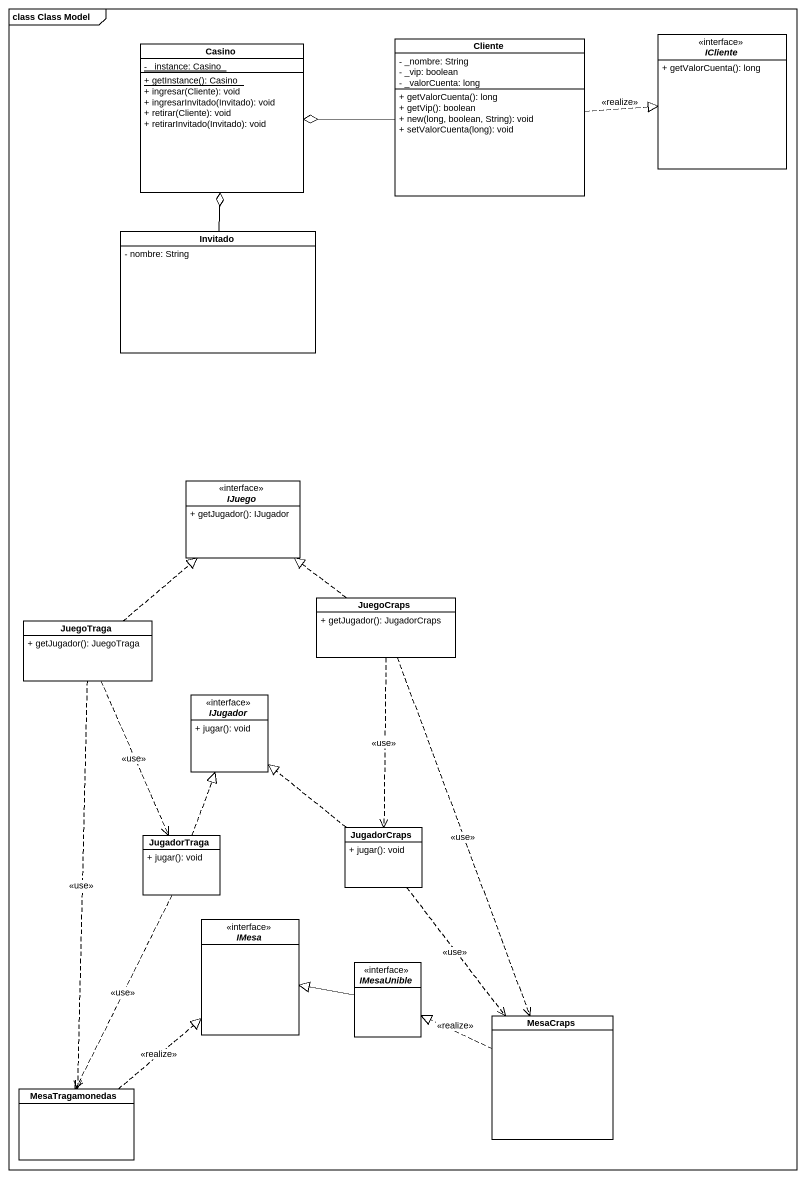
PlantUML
@startuml
mainframe class Class Model
hide circle
hide empty members
skinparam classAttributeIconSize 0
class Cliente {
  - _nombre: String
  - _vip: boolean
  - _valorCuenta: long
  + getValorCuenta(): long
  + getVip(): boolean
  + new(long, boolean, String): void
  + setValorCuenta(long): void
}
interface ICliente <<interface>> {
  + getValorCuenta(): long
}
class Casino {
  {static} - _instance: Casino
  {static} + getInstance(): Casino
  + ingresar(Cliente): void
  + ingresarInvitado(Invitado): void
  + retirar(Cliente): void
  + retirarInvitado(Invitado): void
}
class Invitado {
  - nombre: String
}
interface IJuego <<interface>> {
  + getJugador(): IJugador
}
class JuegoTraga {
  + getJugador(): JuegoTraga
}
class JuegoCraps {
  + getJugador(): JugadorCraps
}
interface IJugador <<interface>> {
  + jugar(): void
}
class JugadorTraga {
  + jugar(): void
}
class JugadorCraps {
  + jugar(): void
}
interface IMesa <<interface>>
interface IMesaUnible <<interface>>
class MesaCraps
class MesaTragamonedas
Cliente .right.|> ICliente : <<realize>>
Cliente -left-o Casino
Invitado -up-o Casino
JuegoTraga .up.|> IJuego
JuegoTraga ..> JugadorTraga : <<use>>
JuegoTraga ..> MesaTragamonedas : <<use>>
JuegoCraps .up.|> IJuego
JuegoCraps ..> JugadorCraps : <<use>>
JuegoCraps ..> MesaCraps : <<use>>
JugadorTraga .up.|> IJugador
JugadorTraga ..> MesaTragamonedas : <<use>>
JugadorCraps .up.|> IJugador
JugadorCraps ..> MesaCraps : <<use>>
IMesaUnible -left-|> IMesa
MesaCraps .left.|> IMesaUnible : <<realize>>
MesaTragamonedas .up.|> IMesa : <<realize>>
@enduml
